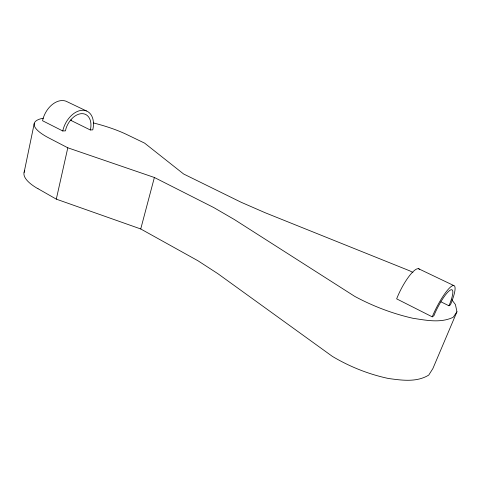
<?xml version="1.0" encoding="UTF-8"?>
<svg xmlns="http://www.w3.org/2000/svg" width="481" height="481" viewBox="0 0 481 481"><rect width="100%" height="100%" fill="white"/><g stroke="black" fill="none" stroke-linecap="round" stroke-linejoin="round"><path stroke-width="0.72" d="M24.116 172.402L34.247 123.461M451.833 299.789L455.435 304.557L456.95 311.79L432.894 368.53L428.733 375.096C416.606 382.527 401.863 380.303 388.504 378.499C368.711 374.29 349.783 366.75 332.401 356.409L217.713 273.575L197.895 260.726L140.735 228.968L56.301 199.146L67.797 147.793L48.972 138.023A56.415 14.58 13.8 0 1 43.338 118.194M71.657 120.124L70.388 120.148L90.278 129.96L90.723 128.132A17.623 11.712 -63.9 0 0 81.932 113.642A17.623 11.712 -63.9 0 0 66.059 128.331L65.464 130.868L62.746 130.964L42.55 120.737A20.773 14.334 -64 0 1 66.144 101.257L86.376 110.925M140.735 228.968L154.377 177.489L67.797 147.793M440.927 301.815L448.959 305.772L449.897 303.547A23.25 4.792 -63.1 0 0 450.096 290.217A23.25 4.792 -63.1 0 0 435.197 312.62L433.898 315.728L432.227 316.835L396.651 298.857A27.249 6.812 -63.2 0 1 419.594 269.426M456.95 311.79L453.216 317.268C440.53 323.352 426.142 320.25 412.866 318.266C392.61 313.654 373.094 306.247 354.792 296.41L234.265 219.468L213.606 207.485L154.377 177.489M448.959 305.772L450.457 304.78A27.904 5.748 -63.1 0 0 451.569 286.243A27.904 5.748 -63.1 0 0 432.227 316.835M90.278 129.96L92.779 129.864A21.152 14.063 -63.9 0 0 82.323 110.269A21.152 14.063 -63.9 0 0 62.746 130.964M418.602 268.747L453.775 285.54M412.932 272.468L409.674 270.809L265.073 212.698L241.161 202.273L183.622 173.996L144.601 143.128L126.75 134.53A56.668 14.646 13.8 0 0 93.38 122.944M38.083 188.744L56.301 199.146M37.987 188.75A55.357 17.526 13.1 0 1 24.765 170.767"/></g></svg>
